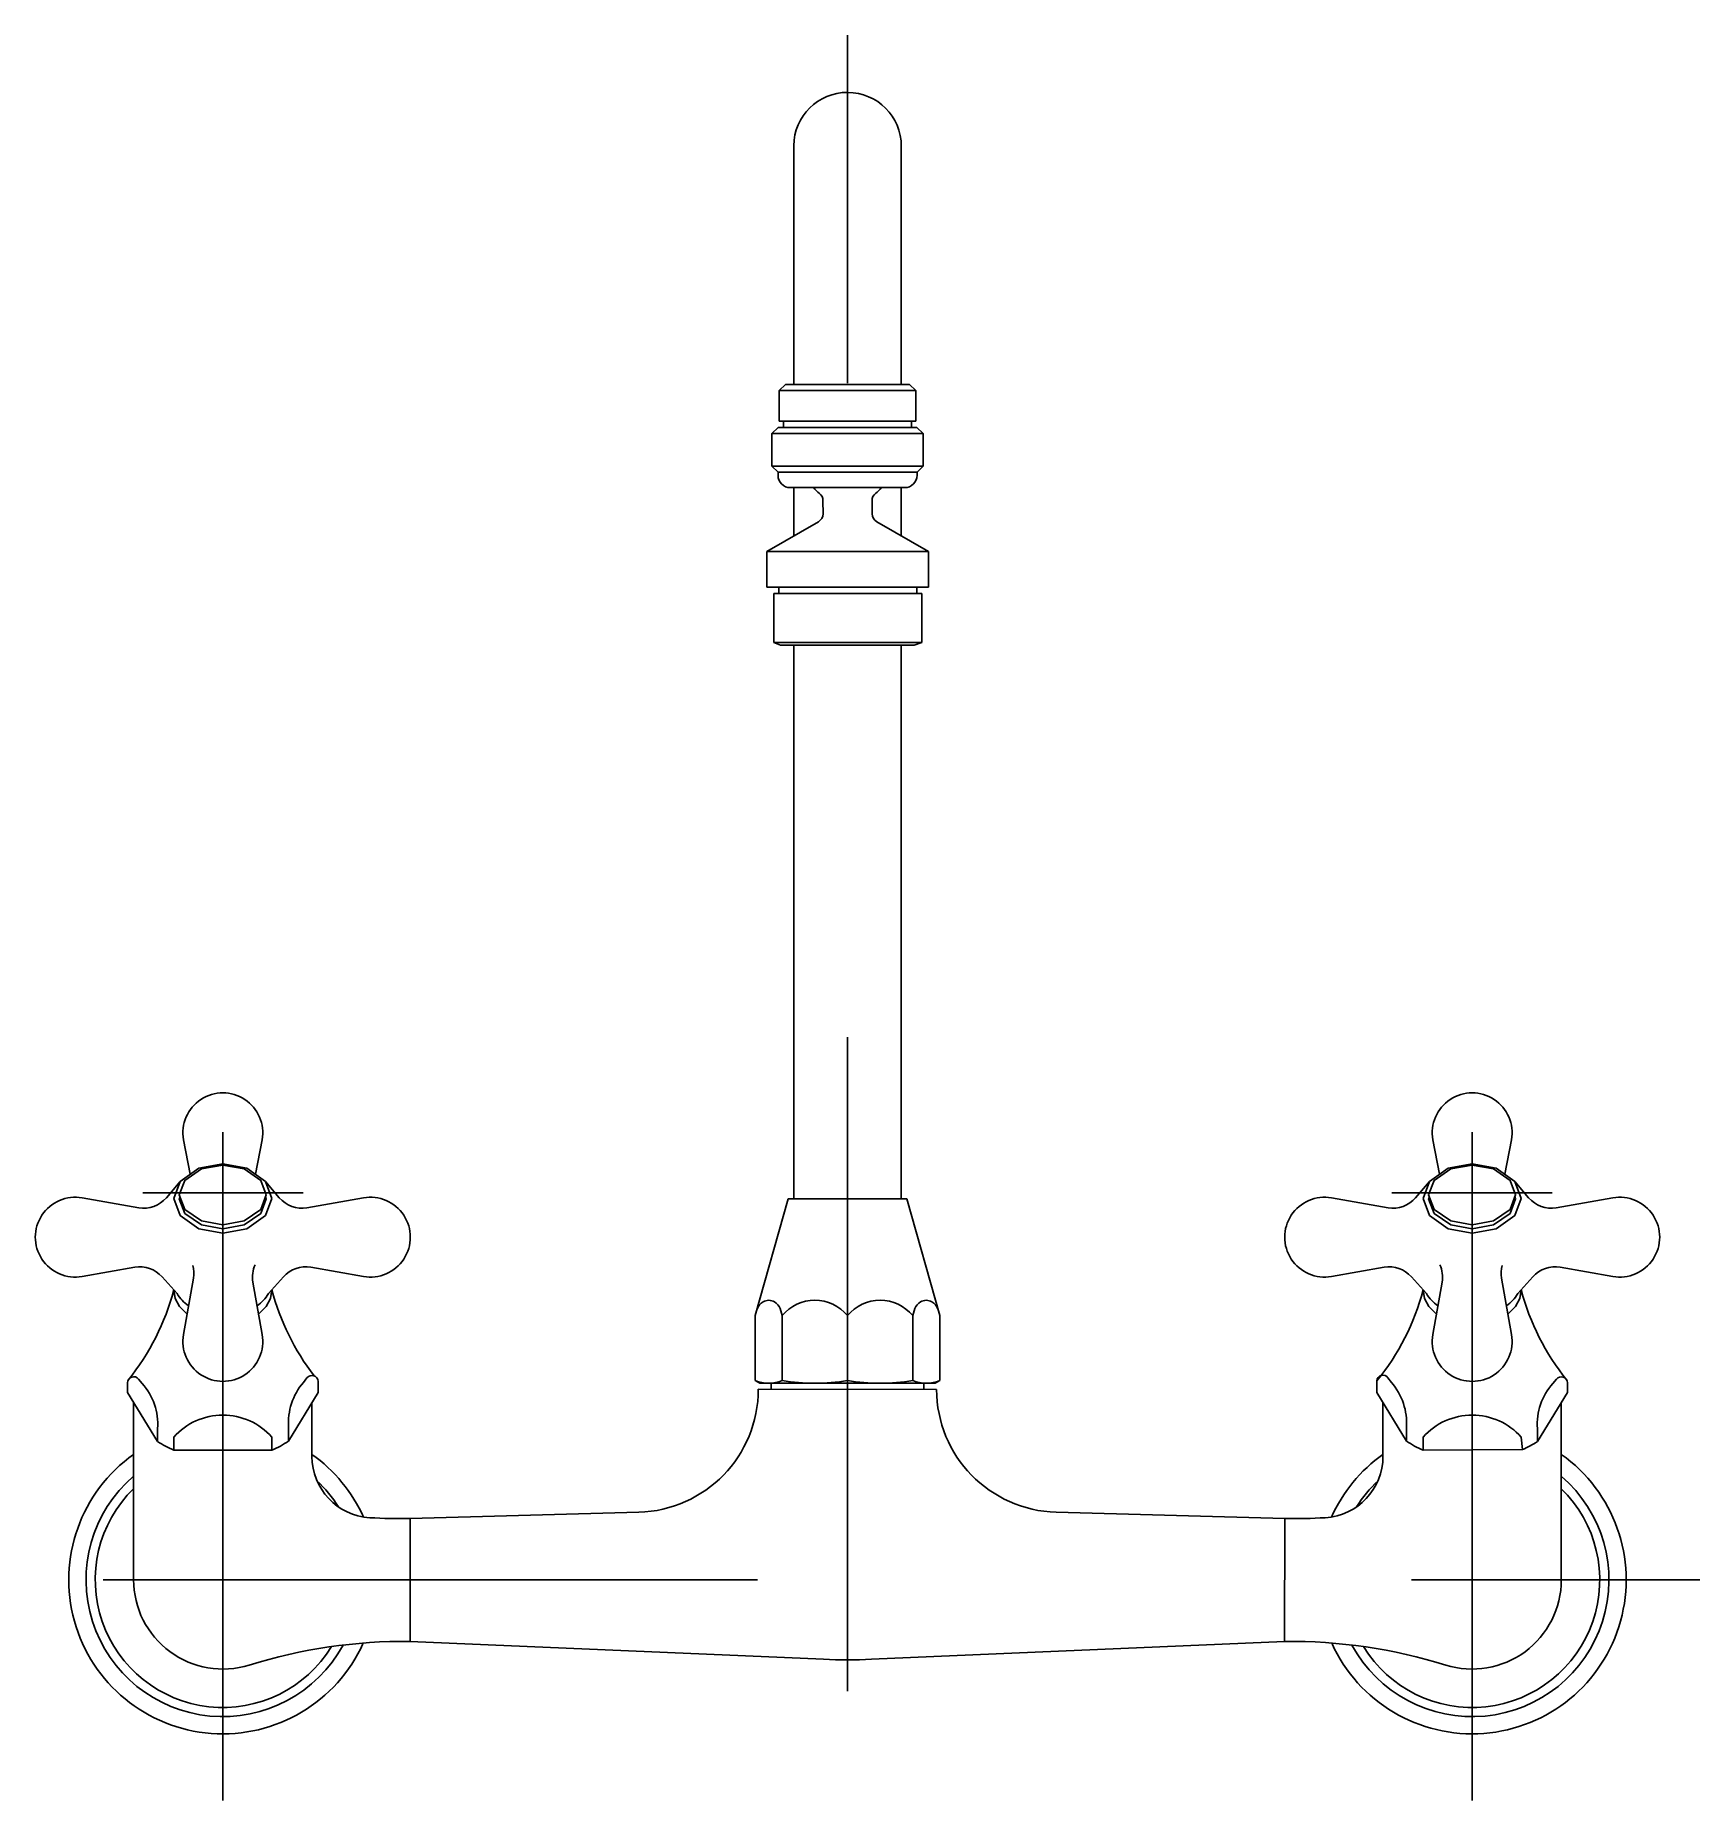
# Model space of a CAD drawing. Extents: x -68.068 to -67.814, y -31.769 to -31.499.
import ezdxf

# ---------------------------------------------------------------- set-up
doc = ezdxf.new("R2010")
doc.units = 0
doc.header["$LTSCALE"] = 0.2
doc.header["$MEASUREMENT"] = 0
doc.linetypes.add('AXES', pattern=[0.54, 0.3, -0.08, 0.08, -0.08])
doc.linetypes.add('CONTINU', pattern=[0])
doc.layers.get('0').update_dxf_attribs({"linetype": 'CONTINUOUS'})
doc.layers.add('DECA_EIXOS', color=5, linetype='AXES')

msp = doc.modelspace()

# ---------------------------------------------------------------- linework, layer by layer
at = {"linetype": 'CONTINU'}
for points in [[(-67.93605, -31.51617, 0.996397), (-67.9525, -31.51611)], [(-67.9549, -31.56649, 0.415833), (-67.95302, -31.56838)], [(-67.94948, -31.56838, 0.046952), (-67.94856, -31.56926)], [(-67.93999, -31.56926, 0.046846), (-67.93907, -31.56838)], [(-67.93553, -31.56838, 0.415111), (-67.93365, -31.56649)], [(-67.94804, -31.57038, 0.230081), (-67.94856, -31.56926)], [(-67.93999, -31.56926, 0.229176), (-67.94052, -31.57037)], [(-67.94873, -31.5736, 0.267952), (-67.94802, -31.57238)], [(-67.9405, -31.57238, 0.267941), (-67.9398, -31.5736)], [(-68.03376, -31.66811, 1.191658), (-68.04579, -31.6681)], [(-67.84276, -31.6681, 1.191674), (-67.85479, -31.66811)], [(-68.06127, -31.67698, 1.192021), (-68.06127, -31.68901)], [(-68.05264, -31.6785, 0.267596), (-68.04841, -31.67697)], [(-68.03114, -31.67697, 0.267545), (-68.02692, -31.6785)], [(-68.01828, -31.68901, 1.191674), (-68.01828, -31.67698)], [(-67.87027, -31.67698, 1.191676), (-67.87027, -31.68901)], [(-67.86164, -31.6785, 0.267107), (-67.85742, -31.67698)], [(-67.84014, -31.67698, 0.26725), (-67.83592, -31.6785)], [(-67.82728, -31.68901, 1.191674), (-67.82728, -31.67698)], [(-68.04907, -31.68905, 0.259504), (-68.05324, -31.6876)], [(-68.04427, -31.68925, 0.108577), (-68.04435, -31.68732)], [(-68.03485, -31.68722, 0.149414), (-68.03517, -31.68986)], [(-68.02631, -31.6876, 0.259512), (-68.03049, -31.68905)], [(-67.85807, -31.68905, 0.259504), (-67.86224, -31.6876)], [(-67.85338, -31.68986, 0.149412), (-67.85371, -31.68722)], [(-67.8442, -31.68732, 0.108577), (-67.84428, -31.68925)], [(-67.83531, -31.6876, 0.259506), (-67.83949, -31.68905)], [(-68.05424, -31.70485, 0.103867), (-68.04726, -31.69107)], [(-68.04675, -31.69164, 0.111494), (-68.04502, -31.69348)], [(-68.03453, -31.69348, 0.111384), (-68.03281, -31.69164)], [(-68.03229, -31.69107, 0.098311), (-68.02582, -31.7042)], [(-67.95717, -31.6929, 0.185783), (-67.95809, -31.69399)], [(-67.95545, -31.6929, 0.283666), (-67.95717, -31.6929)], [(-67.95455, -31.69393, 0.1769), (-67.95545, -31.6929)], [(-67.94428, -31.69499, 0.468794), (-67.95425, -31.69499)], [(-67.93431, -31.69499, 0.468797), (-67.94428, -31.69499)], [(-67.9331, -31.6929, 0.177018), (-67.934, -31.69393)], [(-67.93138, -31.6929, 0.285004), (-67.9331, -31.6929)], [(-67.93046, -31.694, 0.186176), (-67.93138, -31.6929)], [(-67.86334, -31.70497, 0.104908), (-67.85626, -31.69107)], [(-67.85402, -31.69348, -0.111379), (-67.85575, -31.69164)], [(-67.84181, -31.69164, -0.111493), (-67.84354, -31.69348)], [(-67.84129, -31.69107, 0.103867), (-67.83431, -31.70485)], [(-68.04579, -31.69788, 1.191636), (-68.03376, -31.69789)], [(-67.85479, -31.69789, 1.192277), (-67.84276, -31.69788)], [(-67.86165, -31.70453, 0.721197), (-67.86334, -31.70497)], [(-68.05265, -31.70472, 0.721223), (-68.05435, -31.70528)], [(-68.04974, -31.71226, 0.20097), (-68.0521, -31.70539)], [(-68.02745, -31.70521, 0.200969), (-68.02971, -31.71211)], [(-68.0252, -31.70507, 0.721169), (-68.02691, -31.70453)], [(-67.9762, -31.72506, 0.406441), (-67.95791, -31.70626)], [(-67.95838, -31.70493, 0.197191), (-67.95425, -31.70493)], [(-67.95425, -31.70493, 0.081682), (-67.94428, -31.70493)], [(-67.94428, -31.70493, 0.081683), (-67.9343, -31.70493)], [(-67.9343, -31.70493, 0.197179), (-67.93018, -31.70493)], [(-67.93065, -31.70627, 0.406298), (-67.91236, -31.72506)], [(-67.85884, -31.71211, 0.200964), (-67.86111, -31.70521)], [(-67.83645, -31.70539, 0.200963), (-67.83881, -31.71226)], [(-67.83421, -31.70528, 0.72117), (-67.8359, -31.70472)], [(-68.03228, -31.71358, 0.450413), (-68.04727, -31.71358)], [(-67.84128, -31.71358, 0.450414), (-67.85627, -31.71358)], [(-68.04974, -31.71425, 0.046788), (-68.04727, -31.71557)], [(-68.03228, -31.71557, 0.048791), (-68.02971, -31.71418)], [(-67.85627, -31.71557, -0.04879), (-67.85884, -31.71418)], [(-67.83881, -31.71425, -0.043265), (-67.84109, -31.71549)], [(-68.05341, -31.71621, 1.308272), (-68.0183, -31.74506)], [(-68.01826, -31.72584, 0.134509), (-68.02615, -31.71621)], [(-68.02615, -31.71652, 0.396765), (-68.01731, -31.7259)], [(-67.87124, -31.7259, 0.396764), (-67.86241, -31.71652)], [(-67.86241, -31.71621, 0.134509), (-67.87029, -31.72584)], [(-67.87025, -31.74506, 1.308273), (-67.83515, -31.71621)], [(-68.05341, -31.71955, 1.20119), (-68.02139, -31.74537)], [(-68.02209, -31.72426, 0.062305), (-68.02538, -31.72024)], [(-67.86717, -31.74537, 1.201192), (-67.83515, -31.71955)], [(-67.86317, -31.72024, 0.062304), (-67.86647, -31.72426)], [(-68.05341, -31.72146, 1.132016), (-68.02315, -31.7456)], [(-67.86541, -31.7456, 1.132017), (-67.83515, -31.72146)], [(-68.01731, -31.7259, 0.021164), (-68.01111, -31.72601)], [(-67.87744, -31.72601, 0.021164), (-67.87124, -31.7259)], [(-68.05341, -31.73539, 0.505827), (-68.03573, -31.74843)], [(-67.85282, -31.74843, 0.505426), (-67.83515, -31.73541)], [(-68.01111, -31.74481, 0.077808), (-68.03573, -31.74843)], [(-67.85282, -31.74843, 0.077808), (-67.87745, -31.74481)], [(-67.94794, -31.74755, 0.021681), (-67.94061, -31.74755)]]:
    msp.add_lwpolyline(points, format="xyb", dxfattribs=at)
for points in [[(-67.9525, -31.55259), (-67.9525, -31.51611)], [(-67.93605, -31.55259), (-67.93605, -31.51617)], [(-67.95471, -31.55353), (-67.95377, -31.55259)], [(-67.95377, -31.55259), (-67.93478, -31.55259)], [(-67.93478, -31.55259), (-67.93384, -31.55353)], [(-67.95471, -31.55823), (-67.95471, -31.55353)], [(-67.95471, -31.55353), (-67.93384, -31.55353)], [(-67.93384, -31.55823), (-67.93384, -31.55353)], [(-67.95471, -31.55823), (-67.93384, -31.55823)], [(-67.95405, -31.55917), (-67.95405, -31.55823)], [(-67.9345, -31.55917), (-67.9345, -31.55823)], [(-67.95584, -31.56011), (-67.9549, -31.55917)], [(-67.95584, -31.56509), (-67.95584, -31.56011)], [(-67.95584, -31.56011), (-67.93271, -31.56011)], [(-67.9549, -31.55917), (-67.93366, -31.55917)], [(-67.93366, -31.55917), (-67.93271, -31.56011)], [(-67.93271, -31.56509), (-67.93271, -31.56011)], [(-67.95584, -31.56509), (-67.9549, -31.56603)], [(-67.95584, -31.56509), (-67.93271, -31.56509)], [(-67.9549, -31.56649), (-67.9549, -31.56603)], [(-67.9549, -31.56603), (-67.93365, -31.56603)], [(-67.93365, -31.56603), (-67.93271, -31.56509)], [(-67.93365, -31.56649), (-67.93365, -31.56603)], [(-67.95302, -31.56838), (-67.93553, -31.56838)], [(-67.9525, -31.57578), (-67.9525, -31.56838)], [(-67.93605, -31.57577), (-67.93605, -31.56838)], [(-67.94802, -31.57238), (-67.94804, -31.57038)], [(-67.9405, -31.57238), (-67.94052, -31.57037)], [(-67.94873, -31.5736), (-67.95661, -31.57816)], [(-67.93191, -31.57816), (-67.9398, -31.5736)], [(-67.95661, -31.58361), (-67.95661, -31.57816)], [(-67.95661, -31.57816), (-67.93191, -31.57816)], [(-67.93191, -31.58361), (-67.93191, -31.57816)], [(-67.95661, -31.58361), (-67.93191, -31.58361)], [(-67.95554, -31.59209), (-67.95554, -31.58457)], [(-67.95554, -31.58457), (-67.93289, -31.58457)], [(-67.95475, -31.58361), (-67.95475, -31.58457)], [(-67.9337, -31.58361), (-67.93369, -31.58457)], [(-67.93289, -31.58457), (-67.93289, -31.59209)], [(-67.9545, -31.59246), (-67.95554, -31.59209)], [(-67.95554, -31.59209), (-67.93289, -31.59209)], [(-67.9545, -31.59246), (-67.93406, -31.59246)], [(-67.9525, -31.67713), (-67.9525, -31.59245)], [(-67.93605, -31.67713), (-67.93605, -31.59246)], [(-67.93406, -31.59246), (-67.93289, -31.59209)], [(-68.04476, -31.67339), (-68.04579, -31.6681)], [(-68.03376, -31.66811), (-68.03479, -31.67339)], [(-67.85479, -31.66811), (-67.85376, -31.67339)], [(-67.84379, -31.67339), (-67.84276, -31.6681)], [(-68.06127, -31.67698), (-68.05264, -31.6785)], [(-68.04841, -31.67697), (-68.0463, -31.67447)], [(-68.04632, -31.67681), (-68.04643, -31.67716), (-68.04558, -31.67938), (-68.04303, -31.68113), (-68.03978, -31.68171), (-68.03652, -31.68113), (-68.03398, -31.67938), (-68.03313, -31.67716), (-68.03323, -31.67681)], [(-68.03114, -31.67697), (-68.03325, -31.67447)], [(-68.01828, -31.67698), (-68.02692, -31.6785)], [(-67.87027, -31.67698), (-67.86164, -31.6785)], [(-67.85742, -31.67698), (-67.8553, -31.67447)], [(-67.84223, -31.67681), (-67.84213, -31.67716), (-67.84298, -31.67938), (-67.84552, -31.68113), (-67.84878, -31.68171), (-67.85203, -31.68113), (-67.85458, -31.67938), (-67.85543, -31.67716), (-67.85532, -31.67681)], [(-67.84014, -31.67698), (-67.84225, -31.67447)], [(-67.82728, -31.67698), (-67.83592, -31.6785)], [(-67.95838, -31.69499), (-67.95335, -31.67713)], [(-67.95335, -31.67713), (-67.93521, -31.67713)], [(-67.93521, -31.67713), (-67.93018, -31.69499)], [(-68.05324, -31.6876), (-68.06127, -31.68901)], [(-68.02631, -31.6876), (-68.01828, -31.68901)], [(-67.86224, -31.6876), (-67.87027, -31.68901)], [(-67.83531, -31.6876), (-67.82728, -31.68901)], [(-68.04907, -31.68905), (-68.04675, -31.69164)], [(-68.04579, -31.69788), (-68.04427, -31.68925)], [(-68.03517, -31.68986), (-68.03376, -31.69789)], [(-68.03049, -31.68905), (-68.03281, -31.69164)], [(-67.85807, -31.68905), (-67.85575, -31.69164)], [(-67.85338, -31.68986), (-67.85479, -31.69789)], [(-67.84276, -31.69788), (-67.84428, -31.68925)], [(-67.83949, -31.68905), (-67.84181, -31.69164)], [(-68.04726, -31.69107), (-68.04706, -31.69236), (-68.04639, -31.69361), (-68.04524, -31.69475)], [(-68.03431, -31.69475), (-68.03316, -31.69361), (-68.03249, -31.69236), (-68.03229, -31.69107)], [(-67.85424, -31.69475), (-67.85539, -31.69361), (-67.85606, -31.69236), (-67.85626, -31.69107)], [(-67.84129, -31.69107), (-67.84149, -31.69236), (-67.84216, -31.69361), (-67.84331, -31.69475)], [(-67.95838, -31.70493), (-67.95838, -31.69499)], [(-67.95455, -31.69393), (-67.95425, -31.69499)], [(-67.95425, -31.70493), (-67.95425, -31.69499)], [(-67.93431, -31.69499), (-67.934, -31.69393)], [(-67.9343, -31.70493), (-67.93431, -31.69499)], [(-67.93018, -31.70493), (-67.93018, -31.69499)], [(-68.05435, -31.70674), (-68.05435, -31.70528)], [(-68.04974, -31.71425), (-68.05435, -31.70674)], [(-68.0521, -31.70539), (-68.05265, -31.70472)], [(-68.02521, -31.70674), (-68.02971, -31.71418)], [(-68.02691, -31.70453), (-68.02745, -31.70521)], [(-68.02521, -31.70674), (-68.0252, -31.70507)], [(-67.95838, -31.70493), (-67.95767, -31.70533)], [(-67.95791, -31.70626), (-67.93065, -31.70627)], [(-67.95767, -31.70533), (-67.93088, -31.70533)], [(-67.95593, -31.70627), (-67.95593, -31.70532)], [(-67.93262, -31.70627), (-67.93262, -31.70532)], [(-67.93088, -31.70533), (-67.93018, -31.70493)], [(-67.86335, -31.70674), (-67.86334, -31.70497)], [(-67.86335, -31.70674), (-67.85884, -31.71418)], [(-67.86165, -31.70453), (-67.86111, -31.70521)], [(-67.83881, -31.71425), (-67.83421, -31.70674)], [(-67.83645, -31.70539), (-67.8359, -31.70472)], [(-67.83421, -31.70674), (-67.83421, -31.70528)], [(-68.05341, -31.73539), (-68.05341, -31.70827)], [(-68.02615, -31.71652), (-68.02615, -31.70829)], [(-67.86241, -31.71652), (-67.86241, -31.70829)], [(-67.83515, -31.73541), (-67.83515, -31.70827)], [(-68.02971, -31.71418), (-68.02971, -31.71211)], [(-67.85884, -31.71418), (-67.85884, -31.71211)], [(-68.04974, -31.71425), (-68.04974, -31.71226)], [(-68.04727, -31.71557), (-68.04727, -31.71358)], [(-68.03228, -31.71557), (-68.03228, -31.71358)], [(-67.85627, -31.71557), (-67.85627, -31.71358)], [(-67.84109, -31.71549), (-67.84128, -31.71358)], [(-67.83881, -31.71425), (-67.83881, -31.71226)], [(-68.03228, -31.71557), (-68.04727, -31.71557)], [(-67.85627, -31.71557), (-67.84109, -31.71549)], [(-68.01111, -31.72601), (-67.9762, -31.72506)], [(-67.91236, -31.72506), (-67.87744, -31.72601)], [(-68.01111, -31.74481), (-68.01111, -31.72601)], [(-67.87745, -31.74481), (-67.87744, -31.72601)], [(-68.05341, -31.73007), (-68.05341, -31.73539)], [(-67.83515, -31.73007), (-67.83515, -31.73541)], [(-68.01111, -31.74481), (-67.94794, -31.74755)], [(-67.94061, -31.74755), (-67.87745, -31.74481)]]:
    msp.add_lwpolyline(points, dxfattribs=at)
for points in [[(-68.03228, -31.67708), (-68.03324, -31.67449), (-68.03611, -31.67246), (-68.03978, -31.67178), (-68.04344, -31.67246), (-68.04632, -31.67449), (-68.04727, -31.67708), (-68.04632, -31.67968), (-68.04344, -31.68171), (-68.03978, -31.68238), (-68.03611, -31.68171), (-68.03324, -31.67968)], [(-68.03313, -31.67654), (-68.03398, -31.67431), (-68.03652, -31.67257), (-68.03978, -31.67199), (-68.04303, -31.67257), (-68.04558, -31.67431), (-68.04643, -31.67654), (-68.04558, -31.67877), (-68.04303, -31.68051), (-68.03978, -31.68109), (-68.03652, -31.68051), (-68.03398, -31.67877)], [(-67.85627, -31.67708), (-67.85532, -31.67449), (-67.85244, -31.67246), (-67.84878, -31.67178), (-67.84511, -31.67246), (-67.84224, -31.67449), (-67.84128, -31.67708), (-67.84224, -31.67968), (-67.84511, -31.68171), (-67.84878, -31.68238), (-67.85244, -31.68171), (-67.85532, -31.67968)], [(-67.85543, -31.67654), (-67.85458, -31.67431), (-67.85203, -31.67257), (-67.84878, -31.67199), (-67.84552, -31.67257), (-67.84298, -31.67431), (-67.84213, -31.67654), (-67.84298, -31.67877), (-67.84552, -31.68051), (-67.84878, -31.68109), (-67.85203, -31.68051), (-67.85458, -31.67877)]]:
    msp.add_lwpolyline(points, close=True, dxfattribs=at)
at = {"layer": 'DECA_EIXOS'}
for points in [[(-67.94428, -31.75242), (-67.94428, -31.49921)], [(-68.03978, -31.76694), (-68.03978, -31.65067)], [(-67.84878, -31.76694), (-67.84878, -31.65067)], [(-68.03978, -31.76917), (-68.03978, -31.65291)], [(-67.84878, -31.76917), (-67.84878, -31.65291)], [(-68.02751, -31.67621), (-68.05201, -31.67621)], [(-67.86104, -31.67621), (-67.83654, -31.67621)], [(-68.05805, -31.73541), (-67.81399, -31.73541)]]:
    msp.add_lwpolyline(points, dxfattribs=at)

doc.saveas('drawing.dxf')
